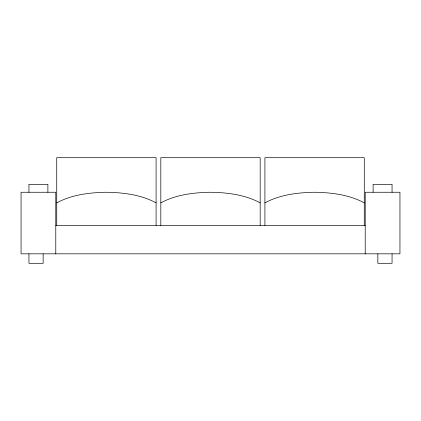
<?xml version="1.0" encoding="UTF-8"?>
<svg xmlns="http://www.w3.org/2000/svg" width="421" height="421" viewBox="0 0 421 421"><rect width="100%" height="100%" fill="white"/><g stroke="black" fill="none" stroke-linecap="round" stroke-linejoin="round"><path stroke-width="0.63" d="M56.73 202.859C72.007 194.644 89.315 192.586 106.408 192.25C123.5 192.586 140.809 194.644 156.086 202.859M160.822 202.859C176.099 194.644 193.407 192.586 210.5 192.25C227.593 192.586 244.901 194.644 260.178 202.859M264.914 202.859C280.191 194.644 297.5 192.586 314.592 192.25C331.685 192.586 348.993 194.644 364.27 202.859M55.782 225.409L365.217 225.409M392.056 192.255L392.056 184.361L373.111 184.361L373.111 192.255M392.056 253.826L392.056 263.299L377.848 263.299L377.848 253.826M365.217 253.826L365.217 192.255L399.95 192.255L399.95 253.826L21.05 253.826L21.05 192.255L55.782 192.255L55.782 253.826M364.27 225.409L364.27 157.701L264.914 157.701L264.914 225.409M260.178 225.409L260.178 157.701L160.822 157.701L160.822 225.409M156.086 225.409L156.086 157.701L56.73 157.701L56.73 225.409M47.889 192.255L47.889 184.361L28.944 184.361L28.944 192.255M43.152 253.826L43.152 263.299L28.944 263.299L28.944 253.826"/></g></svg>
